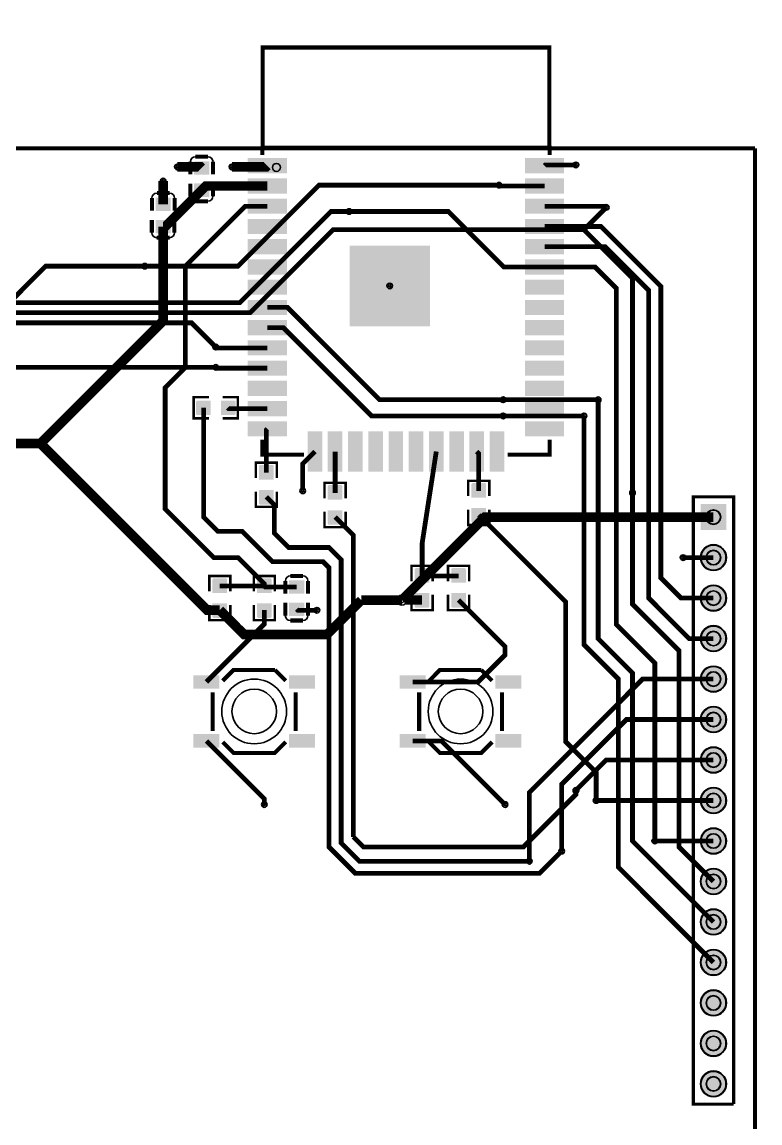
# Model space of a CAD drawing. Header units: millimetres. Extents: x 7 to 107, y -6 to 102.
# Drawn here: x 61 to 107.3, y 32.9 to 101.9 of the extents above; entities that cross this region are included whole.
import ezdxf

# ---------------------------------------------------------------- set-up
doc = ezdxf.new("R2010")
doc.units = ezdxf.units.MM
for name, color, linetype, true_color in [('BoardOutLine', 7, 'Continuous', 0xff00ff), ('BottomLayer', 7, 'Continuous', 0x0000ff), ('BottomSolderMaskLayer', 7, 'Continuous', 0xaa00ff), ('Document', 7, 'Continuous', 0xffffff), ('Hole', 7, 'Continuous', 0x222222), ('Multi-Layer', 7, 'Continuous', 0xc0c0c0), ('TopLayer', 7, 'Continuous', 0xff0000), ('TopPasteMaskLayer', 7, 'Continuous', 0x808080), ('TopSilkLayer', 7, 'Continuous', 0xffcc00), ('TopSolderMaskLayer', 7, 'Continuous', 0x800080)]:
    doc.layers.add(name, color=color, linetype=linetype, true_color=true_color)

msp = doc.modelspace()

# ---------------------------------------------------------------- hatches: boundary and pattern name
at = {"layer": 'BottomSolderMaskLayer'}
for points in [[(105.207, 71.679), (105.207, 70.053), (103.581, 70.053), (103.581, 71.679)], [(103.581, 68.326, 1), (105.207, 68.326, 1)], [(103.581, 65.786, 1), (105.207, 65.786, 1)], [(103.581, 63.246, 1), (105.207, 63.246, 1)], [(103.581, 60.706, 1), (105.207, 60.706, 1)], [(103.581, 58.166, 1), (105.207, 58.166, 1)], [(103.581, 55.626, 1), (105.207, 55.626, 1)], [(103.581, 53.086, 1), (105.207, 53.086, 1)], [(103.581, 50.546, 1), (105.207, 50.546, 1)], [(103.581, 48.006, 1), (105.207, 48.006, 1)], [(103.581, 45.466, 1), (105.207, 45.466, 1)], [(103.581, 42.926, 1), (105.207, 42.926, 1)], [(103.581, 40.386, 1), (105.207, 40.386, 1)], [(103.581, 37.846, 1), (105.207, 37.846, 1)], [(103.581, 35.306, 1), (105.207, 35.306, 1)]]:
    msp.add_hatch(color=256, dxfattribs=at).paths.add_polyline_path(points)
at = {"layer": 'Multi-Layer'}
for points in [[(105.182, 71.654), (105.182, 70.079), (103.607, 70.079), (103.607, 71.654)], [(103.607, 68.326, 1), (105.182, 68.326, 1)], [(103.607, 65.786, 1), (105.182, 65.786, 1)], [(103.607, 63.246, 1), (105.182, 63.246, 1)], [(103.607, 60.706, 1), (105.182, 60.706, 1)], [(103.607, 58.166, 1), (105.182, 58.166, 1)], [(103.607, 55.626, 1), (105.182, 55.626, 1)], [(103.607, 53.086, 1), (105.182, 53.086, 1)], [(103.607, 50.546, 1), (105.182, 50.546, 1)], [(103.607, 48.006, 1), (105.182, 48.006, 1)], [(103.607, 45.466, 1), (105.182, 45.466, 1)], [(103.607, 42.926, 1), (105.182, 42.926, 1)], [(103.607, 40.386, 1), (105.182, 40.386, 1)], [(103.607, 37.846, 1), (105.182, 37.846, 1)], [(103.607, 35.306, 1), (105.182, 35.306, 1)]]:
    msp.add_hatch(color=256, dxfattribs=at).paths.add_polyline_path(points)
at = {"layer": 'TopLayer'}
for points in [[(75.19, 93.362), (77.59, 93.362), (77.59, 92.462), (75.19, 92.462)], [(92.59, 93.362), (94.99, 93.362), (94.99, 92.462), (92.59, 92.462)], [(72.713, 93.175), (72.713, 92.375), (71.813, 92.375), (71.813, 93.175)], [(75.19, 92.092), (77.59, 92.092), (77.59, 91.192), (75.19, 91.192)], [(92.59, 92.092), (94.99, 92.092), (94.99, 91.192), (92.59, 91.192)], [(72.713, 91.775), (72.713, 90.975), (71.813, 90.975), (71.813, 91.775)], [(70.3, 90.889), (70.3, 90.089), (69.4, 90.089), (69.4, 90.889)], [(75.19, 90.822), (77.59, 90.822), (77.59, 89.922), (75.19, 89.922)], [(92.59, 90.822), (94.99, 90.822), (94.99, 89.922), (92.59, 89.922)], [(70.3, 89.489), (70.3, 88.689), (69.4, 88.689), (69.4, 89.489)], [(75.19, 89.552), (77.59, 89.552), (77.59, 88.652), (75.19, 88.652)], [(92.59, 89.552), (94.99, 89.552), (94.99, 88.652), (92.59, 88.652)], [(75.19, 88.282), (77.59, 88.282), (77.59, 87.382), (75.19, 87.382)], [(81.573, 87.869), (86.573, 87.869), (86.573, 82.869), (81.573, 82.869)], [(92.59, 88.282), (94.99, 88.282), (94.99, 87.382), (92.59, 87.382)], [(75.19, 87.012), (77.59, 87.012), (77.59, 86.112), (75.19, 86.112)], [(92.59, 87.012), (94.99, 87.012), (94.99, 86.112), (92.59, 86.112)], [(75.19, 85.742), (77.59, 85.742), (77.59, 84.842), (75.19, 84.842)], [(92.59, 85.742), (94.99, 85.742), (94.99, 84.842), (92.59, 84.842)], [(75.19, 84.472), (77.59, 84.472), (77.59, 83.572), (75.19, 83.572)], [(92.59, 84.472), (94.99, 84.472), (94.99, 83.572), (92.59, 83.572)], [(75.19, 83.202), (77.59, 83.202), (77.59, 82.302), (75.19, 82.302)], [(92.59, 83.202), (94.99, 83.202), (94.99, 82.302), (92.59, 82.302)], [(75.19, 81.932), (77.59, 81.932), (77.59, 81.032), (75.19, 81.032)], [(92.59, 81.932), (94.99, 81.932), (94.99, 81.032), (92.59, 81.032)], [(75.19, 80.662), (77.59, 80.662), (77.59, 79.762), (75.19, 79.762)], [(92.59, 80.662), (94.99, 80.662), (94.99, 79.762), (92.59, 79.762)], [(75.19, 79.392), (77.59, 79.392), (77.59, 78.492), (75.19, 78.492)], [(92.59, 79.392), (94.99, 79.392), (94.99, 78.492), (92.59, 78.492)], [(72.802, 77.292), (72.802, 78.156), (71.996, 78.156), (71.996, 77.292)], [(73.502, 77.292), (73.502, 78.156), (74.309, 78.156), (74.309, 77.292)], [(75.19, 78.122), (77.59, 78.122), (77.59, 77.222), (75.19, 77.222)], [(92.59, 78.122), (94.99, 78.122), (94.99, 77.222), (92.59, 77.222)], [(75.19, 76.852), (77.59, 76.852), (77.59, 75.952), (75.19, 75.952)], [(92.59, 76.852), (94.99, 76.852), (94.99, 75.952), (92.59, 75.952)], [(79.825, 76.182), (79.825, 73.782), (78.925, 73.782), (78.925, 76.182)], [(81.095, 76.182), (81.095, 73.782), (80.195, 73.782), (80.195, 76.182)], [(82.365, 76.182), (82.365, 73.782), (81.465, 73.782), (81.465, 76.182)], [(83.635, 76.182), (83.635, 73.782), (82.735, 73.782), (82.735, 76.182)], [(84.905, 76.182), (84.905, 73.782), (84.005, 73.782), (84.005, 76.182)], [(86.175, 76.182), (86.175, 73.782), (85.275, 73.782), (85.275, 76.182)], [(87.445, 76.182), (87.445, 73.782), (86.545, 73.782), (86.545, 76.182)], [(88.715, 76.182), (88.715, 73.782), (87.815, 73.782), (87.815, 76.182)], [(89.985, 76.182), (89.985, 73.782), (89.085, 73.782), (89.085, 76.182)], [(91.255, 76.182), (91.255, 73.782), (90.355, 73.782), (90.355, 76.182)], [(76.759, 73.248), (75.895, 73.248), (75.895, 74.055), (76.759, 74.055)], [(76.759, 72.548), (75.895, 72.548), (75.895, 71.742), (76.759, 71.742)], [(81.077, 71.978), (80.213, 71.978), (80.213, 72.785), (81.077, 72.785)], [(89.23, 72.105), (90.094, 72.105), (90.094, 72.912), (89.23, 72.912)], [(81.077, 71.278), (80.213, 71.278), (80.213, 70.472), (81.077, 70.472)], [(89.23, 71.405), (90.094, 71.405), (90.094, 70.599), (89.23, 70.599)], [(85.674, 66.771), (86.538, 66.771), (86.538, 67.578), (85.674, 67.578)], [(88.824, 66.771), (87.96, 66.771), (87.96, 67.578), (88.824, 67.578)], [(72.974, 66.136), (73.838, 66.136), (73.838, 66.943), (72.974, 66.943)], [(76.632, 66.136), (75.768, 66.136), (75.768, 66.943), (76.632, 66.943)], [(77.782, 66.086), (77.782, 66.886), (78.682, 66.886), (78.682, 66.086)], [(85.674, 66.071), (86.538, 66.071), (86.538, 65.265), (85.674, 65.265)], [(88.824, 66.071), (87.96, 66.071), (87.96, 65.265), (88.824, 65.265)], [(72.974, 65.436), (73.838, 65.436), (73.838, 64.63), (72.974, 64.63)], [(76.632, 65.436), (75.768, 65.436), (75.768, 64.63), (76.632, 64.63)], [(77.782, 64.686), (77.782, 65.486), (78.682, 65.486), (78.682, 64.686)], [(71.775, 60.924), (73.355, 60.924), (73.355, 60.124), (71.775, 60.124)], [(77.775, 60.924), (79.355, 60.924), (79.355, 60.124), (77.775, 60.124)], [(84.729, 60.924), (86.309, 60.924), (86.309, 60.124), (84.729, 60.124)], [(90.729, 60.924), (92.309, 60.924), (92.309, 60.124), (90.729, 60.124)], [(71.775, 57.224), (73.355, 57.224), (73.355, 56.424), (71.775, 56.424)], [(77.775, 57.224), (79.355, 57.224), (79.355, 56.424), (77.775, 56.424)], [(84.729, 57.224), (86.309, 57.224), (86.309, 56.424), (84.729, 56.424)], [(90.729, 57.224), (92.309, 57.224), (92.309, 56.424), (90.729, 56.424)]]:
    msp.add_hatch(color=256, dxfattribs=at).paths.add_polyline_path(points)
at = {"layer": 'TopPasteMaskLayer'}
for points in [[(75.19, 93.362), (77.59, 93.362), (77.59, 92.462), (75.19, 92.462)], [(92.59, 93.362), (94.99, 93.362), (94.99, 92.462), (92.59, 92.462)], [(72.713, 93.175), (72.713, 92.375), (71.813, 92.375), (71.813, 93.175)], [(75.19, 92.092), (77.59, 92.092), (77.59, 91.192), (75.19, 91.192)], [(92.59, 92.092), (94.99, 92.092), (94.99, 91.192), (92.59, 91.192)], [(72.713, 91.775), (72.713, 90.975), (71.813, 90.975), (71.813, 91.775)], [(70.3, 90.889), (70.3, 90.089), (69.4, 90.089), (69.4, 90.889)], [(75.19, 90.822), (77.59, 90.822), (77.59, 89.922), (75.19, 89.922)], [(92.59, 90.822), (94.99, 90.822), (94.99, 89.922), (92.59, 89.922)], [(70.3, 89.489), (70.3, 88.689), (69.4, 88.689), (69.4, 89.489)], [(75.19, 89.552), (77.59, 89.552), (77.59, 88.652), (75.19, 88.652)], [(92.59, 89.552), (94.99, 89.552), (94.99, 88.652), (92.59, 88.652)], [(75.19, 88.282), (77.59, 88.282), (77.59, 87.382), (75.19, 87.382)], [(81.573, 87.869), (86.573, 87.869), (86.573, 82.869), (81.573, 82.869)], [(92.59, 88.282), (94.99, 88.282), (94.99, 87.382), (92.59, 87.382)], [(75.19, 87.012), (77.59, 87.012), (77.59, 86.112), (75.19, 86.112)], [(92.59, 87.012), (94.99, 87.012), (94.99, 86.112), (92.59, 86.112)], [(75.19, 85.742), (77.59, 85.742), (77.59, 84.842), (75.19, 84.842)], [(92.59, 85.742), (94.99, 85.742), (94.99, 84.842), (92.59, 84.842)], [(75.19, 84.472), (77.59, 84.472), (77.59, 83.572), (75.19, 83.572)], [(92.59, 84.472), (94.99, 84.472), (94.99, 83.572), (92.59, 83.572)], [(75.19, 83.202), (77.59, 83.202), (77.59, 82.302), (75.19, 82.302)], [(92.59, 83.202), (94.99, 83.202), (94.99, 82.302), (92.59, 82.302)], [(75.19, 81.932), (77.59, 81.932), (77.59, 81.032), (75.19, 81.032)], [(92.59, 81.932), (94.99, 81.932), (94.99, 81.032), (92.59, 81.032)], [(75.19, 80.662), (77.59, 80.662), (77.59, 79.762), (75.19, 79.762)], [(92.59, 80.662), (94.99, 80.662), (94.99, 79.762), (92.59, 79.762)], [(75.19, 79.392), (77.59, 79.392), (77.59, 78.492), (75.19, 78.492)], [(92.59, 79.392), (94.99, 79.392), (94.99, 78.492), (92.59, 78.492)], [(72.797, 78.124), (72.797, 77.896), (72.417, 77.896), (72.417, 77.566), (72.797, 77.566), (72.797, 77.324), (72.747, 77.274), (71.957, 77.274), (71.907, 77.324), (71.907, 78.124), (71.957, 78.174), (72.747, 78.174)], [(74.347, 78.174), (73.547, 78.174), (73.497, 78.124), (73.497, 77.896), (73.867, 77.896), (73.867, 77.566), (73.497, 77.566), (73.497, 77.324), (73.547, 77.274), (74.347, 77.274), (74.397, 77.324), (74.397, 78.124)], [(75.19, 78.122), (77.59, 78.122), (77.59, 77.222), (75.19, 77.222)], [(92.59, 78.122), (94.99, 78.122), (94.99, 77.222), (92.59, 77.222)], [(75.19, 76.852), (77.59, 76.852), (77.59, 75.952), (75.19, 75.952)], [(92.59, 76.852), (94.99, 76.852), (94.99, 75.952), (92.59, 75.952)], [(79.825, 76.182), (79.825, 73.782), (78.925, 73.782), (78.925, 76.182)], [(81.095, 76.182), (81.095, 73.782), (80.195, 73.782), (80.195, 76.182)], [(82.365, 76.182), (82.365, 73.782), (81.465, 73.782), (81.465, 76.182)], [(83.635, 76.182), (83.635, 73.782), (82.735, 73.782), (82.735, 76.182)], [(84.905, 76.182), (84.905, 73.782), (84.005, 73.782), (84.005, 76.182)], [(86.175, 76.182), (86.175, 73.782), (85.275, 73.782), (85.275, 76.182)], [(87.445, 76.182), (87.445, 73.782), (86.545, 73.782), (86.545, 76.182)], [(88.715, 76.182), (88.715, 73.782), (87.815, 73.782), (87.815, 76.182)], [(89.985, 76.182), (89.985, 73.782), (89.085, 73.782), (89.085, 76.182)], [(91.255, 76.182), (91.255, 73.782), (90.355, 73.782), (90.355, 76.182)], [(75.877, 74.093), (75.877, 73.293), (75.927, 73.243), (76.155, 73.243), (76.155, 73.613), (76.485, 73.613), (76.485, 73.243), (76.727, 73.243), (76.777, 73.293), (76.777, 74.093), (76.727, 74.143), (75.927, 74.143)], [(75.927, 72.543), (76.155, 72.543), (76.155, 72.163), (76.485, 72.163), (76.485, 72.543), (76.727, 72.543), (76.777, 72.493), (76.777, 71.703), (76.727, 71.653), (75.927, 71.653), (75.877, 71.703), (75.877, 72.493)], [(80.195, 72.823), (80.195, 72.023), (80.245, 71.973), (80.473, 71.973), (80.473, 72.343), (80.803, 72.343), (80.803, 71.973), (81.045, 71.973), (81.095, 72.023), (81.095, 72.823), (81.045, 72.873), (80.245, 72.873)], [(90.062, 72.11), (89.834, 72.11), (89.834, 72.49), (89.504, 72.49), (89.504, 72.11), (89.262, 72.11), (89.212, 72.16), (89.212, 72.95), (89.262, 73), (90.062, 73), (90.112, 72.95), (90.112, 72.16)], [(80.245, 71.273), (80.473, 71.273), (80.473, 70.893), (80.803, 70.893), (80.803, 71.273), (81.045, 71.273), (81.095, 71.223), (81.095, 70.433), (81.045, 70.383), (80.245, 70.383), (80.195, 70.433), (80.195, 71.223)], [(90.112, 70.56), (90.112, 71.36), (90.062, 71.41), (89.834, 71.41), (89.834, 71.04), (89.504, 71.04), (89.504, 71.41), (89.262, 71.41), (89.212, 71.36), (89.212, 70.56), (89.262, 70.51), (90.062, 70.51)], [(73.806, 66.141), (73.578, 66.141), (73.578, 66.521), (73.248, 66.521), (73.248, 66.141), (73.006, 66.141), (72.956, 66.191), (72.956, 66.981), (73.006, 67.031), (73.806, 67.031), (73.856, 66.981), (73.856, 66.191)], [(75.75, 66.981), (75.75, 66.181), (75.8, 66.131), (76.028, 66.131), (76.028, 66.501), (76.358, 66.501), (76.358, 66.131), (76.6, 66.131), (76.65, 66.181), (76.65, 66.981), (76.6, 67.031), (75.8, 67.031)], [(86.506, 66.776), (86.278, 66.776), (86.278, 67.156), (85.948, 67.156), (85.948, 66.776), (85.706, 66.776), (85.656, 66.826), (85.656, 67.616), (85.706, 67.666), (86.506, 67.666), (86.556, 67.616), (86.556, 66.826)], [(87.942, 67.616), (87.942, 66.816), (87.992, 66.766), (88.22, 66.766), (88.22, 67.136), (88.55, 67.136), (88.55, 66.766), (88.792, 66.766), (88.842, 66.816), (88.842, 67.616), (88.792, 67.666), (87.992, 67.666)], [(77.782, 66.086), (77.782, 66.886), (78.682, 66.886), (78.682, 66.086)], [(86.556, 65.226), (86.556, 66.026), (86.506, 66.076), (86.278, 66.076), (86.278, 65.706), (85.948, 65.706), (85.948, 66.076), (85.706, 66.076), (85.656, 66.026), (85.656, 65.226), (85.706, 65.176), (86.506, 65.176)], [(87.992, 66.066), (88.22, 66.066), (88.22, 65.686), (88.55, 65.686), (88.55, 66.066), (88.792, 66.066), (88.842, 66.016), (88.842, 65.226), (88.792, 65.176), (87.992, 65.176), (87.942, 65.226), (87.942, 66.016)], [(73.856, 64.591), (73.856, 65.391), (73.806, 65.441), (73.578, 65.441), (73.578, 65.071), (73.248, 65.071), (73.248, 65.441), (73.006, 65.441), (72.956, 65.391), (72.956, 64.591), (73.006, 64.541), (73.806, 64.541)], [(75.8, 65.431), (76.028, 65.431), (76.028, 65.051), (76.358, 65.051), (76.358, 65.431), (76.6, 65.431), (76.65, 65.381), (76.65, 64.591), (76.6, 64.541), (75.8, 64.541), (75.75, 64.591), (75.75, 65.381)], [(77.782, 64.686), (77.782, 65.486), (78.682, 65.486), (78.682, 64.686)], [(71.775, 60.924), (73.355, 60.924), (73.355, 60.124), (71.775, 60.124)], [(77.775, 60.924), (79.355, 60.924), (79.355, 60.124), (77.775, 60.124)], [(84.729, 60.924), (86.309, 60.924), (86.309, 60.124), (84.729, 60.124)], [(90.729, 60.924), (92.309, 60.924), (92.309, 60.124), (90.729, 60.124)], [(71.775, 57.224), (73.355, 57.224), (73.355, 56.424), (71.775, 56.424)], [(77.775, 57.224), (79.355, 57.224), (79.355, 56.424), (77.775, 56.424)], [(84.729, 57.224), (86.309, 57.224), (86.309, 56.424), (84.729, 56.424)], [(90.729, 57.224), (92.309, 57.224), (92.309, 56.424), (90.729, 56.424)]]:
    msp.add_hatch(color=256, dxfattribs=at).paths.add_polyline_path(points)
at = {"layer": 'TopSolderMaskLayer'}
for points in [[(75.165, 93.388), (77.616, 93.388), (77.616, 92.437), (75.165, 92.437)], [(92.565, 93.388), (95.015, 93.388), (95.015, 92.437), (92.565, 92.437)], [(72.742, 93.198), (72.742, 92.353), (71.785, 92.353), (71.785, 93.198)], [(75.165, 92.118), (77.616, 92.118), (77.616, 91.167), (75.165, 91.167)], [(92.565, 92.118), (95.015, 92.118), (95.015, 91.167), (92.565, 91.167)], [(72.742, 91.798), (72.742, 90.953), (71.785, 90.953), (71.785, 91.798)], [(70.329, 90.912), (70.329, 90.067), (69.372, 90.067), (69.372, 90.912)], [(75.165, 90.848), (77.616, 90.848), (77.616, 89.897), (75.165, 89.897)], [(92.565, 90.848), (95.015, 90.848), (95.015, 89.897), (92.565, 89.897)], [(70.329, 89.512), (70.329, 88.667), (69.372, 88.667), (69.372, 89.512)], [(75.165, 89.578), (77.616, 89.578), (77.616, 88.627), (75.165, 88.627)], [(92.565, 89.578), (95.015, 89.578), (95.015, 88.627), (92.565, 88.627)], [(75.165, 88.308), (77.616, 88.308), (77.616, 87.357), (75.165, 87.357)], [(81.548, 87.895), (86.599, 87.895), (86.599, 82.844), (81.548, 82.844)], [(92.565, 88.308), (95.015, 88.308), (95.015, 87.357), (92.565, 87.357)], [(75.165, 87.038), (77.616, 87.038), (77.616, 86.087), (75.165, 86.087)], [(92.565, 87.038), (95.015, 87.038), (95.015, 86.087), (92.565, 86.087)], [(75.165, 85.768), (77.616, 85.768), (77.616, 84.817), (75.165, 84.817)], [(92.565, 85.768), (95.015, 85.768), (95.015, 84.817), (92.565, 84.817)], [(75.165, 84.498), (77.616, 84.498), (77.616, 83.547), (75.165, 83.547)], [(92.565, 84.498), (95.015, 84.498), (95.015, 83.547), (92.565, 83.547)], [(75.165, 83.228), (77.616, 83.228), (77.616, 82.277), (75.165, 82.277)], [(92.565, 83.228), (95.015, 83.228), (95.015, 82.277), (92.565, 82.277)], [(75.165, 81.958), (77.616, 81.958), (77.616, 81.007), (75.165, 81.007)], [(92.565, 81.958), (95.015, 81.958), (95.015, 81.007), (92.565, 81.007)], [(75.165, 80.688), (77.616, 80.688), (77.616, 79.737), (75.165, 79.737)], [(92.565, 80.688), (95.015, 80.688), (95.015, 79.737), (92.565, 79.737)], [(75.165, 79.418), (77.616, 79.418), (77.616, 78.467), (75.165, 78.467)], [(92.565, 79.418), (95.015, 79.418), (95.015, 78.467), (92.565, 78.467)], [(72.828, 77.267), (72.828, 78.182), (71.97, 78.182), (71.97, 77.267)], [(73.477, 77.267), (73.477, 78.182), (74.334, 78.182), (74.334, 77.267)], [(75.165, 78.148), (77.616, 78.148), (77.616, 77.197), (75.165, 77.197)], [(92.565, 78.148), (95.015, 78.148), (95.015, 77.197), (92.565, 77.197)], [(75.165, 76.878), (77.616, 76.878), (77.616, 75.927), (75.165, 75.927)], [(92.565, 76.878), (95.015, 76.878), (95.015, 75.927), (92.565, 75.927)], [(79.835, 76.25), (79.835, 73.714), (78.916, 73.714), (78.916, 76.25)], [(81.105, 76.25), (81.105, 73.714), (80.186, 73.714), (80.186, 76.25)], [(82.375, 76.25), (82.375, 73.714), (81.456, 73.714), (81.456, 76.25)], [(83.645, 76.25), (83.645, 73.714), (82.726, 73.714), (82.726, 76.25)], [(84.915, 76.25), (84.915, 73.714), (83.996, 73.714), (83.996, 76.25)], [(86.185, 76.25), (86.185, 73.715), (85.266, 73.715), (85.266, 76.25)], [(87.455, 76.25), (87.455, 73.715), (86.536, 73.715), (86.536, 76.25)], [(88.725, 76.25), (88.725, 73.715), (87.806, 73.715), (87.806, 76.25)], [(89.995, 76.25), (89.995, 73.715), (89.076, 73.715), (89.076, 76.25)], [(91.265, 76.25), (91.265, 73.715), (90.346, 73.715), (90.346, 76.25)], [(76.786, 73.224), (75.868, 73.224), (75.868, 74.078), (76.786, 74.078)], [(76.786, 72.572), (75.868, 72.572), (75.868, 71.718), (76.786, 71.718)], [(81.104, 71.954), (80.186, 71.954), (80.186, 72.808), (81.104, 72.808)], [(89.203, 72.081), (90.121, 72.081), (90.121, 72.935), (89.203, 72.935)], [(81.104, 71.302), (80.186, 71.302), (80.186, 70.448), (81.104, 70.448)], [(89.203, 71.429), (90.121, 71.429), (90.121, 70.575), (89.203, 70.575)], [(105.207, 71.679), (105.207, 70.053), (103.581, 70.053), (103.581, 71.679)], [(103.581, 68.326, 1), (105.207, 68.326, 1)], [(85.647, 66.747), (86.565, 66.747), (86.565, 67.601), (85.647, 67.601)], [(88.851, 66.747), (87.933, 66.747), (87.933, 67.601), (88.851, 67.601)], [(72.947, 66.112), (73.865, 66.112), (73.865, 66.966), (72.947, 66.966)], [(76.659, 66.112), (75.741, 66.112), (75.741, 66.966), (76.659, 66.966)], [(77.754, 66.064), (77.754, 66.909), (78.711, 66.909), (78.711, 66.064)], [(103.581, 65.786, 1), (105.207, 65.786, 1)], [(85.647, 66.095), (86.565, 66.095), (86.565, 65.241), (85.647, 65.241)], [(88.851, 66.095), (87.933, 66.095), (87.933, 65.241), (88.851, 65.241)], [(72.947, 65.46), (73.865, 65.46), (73.865, 64.606), (72.947, 64.606)], [(76.659, 65.46), (75.741, 65.46), (75.741, 64.606), (76.659, 64.606)], [(77.754, 64.664), (77.754, 65.509), (78.711, 65.509), (78.711, 64.664)], [(103.581, 63.246, 1), (105.207, 63.246, 1)], [(103.581, 60.706, 1), (105.207, 60.706, 1)], [(71.75, 60.949), (73.381, 60.949), (73.381, 60.099), (71.75, 60.099)], [(77.75, 60.949), (79.381, 60.949), (79.381, 60.099), (77.75, 60.099)], [(84.704, 60.949), (86.335, 60.949), (86.335, 60.099), (84.704, 60.099)], [(90.704, 60.949), (92.335, 60.949), (92.335, 60.099), (90.704, 60.099)], [(103.581, 58.166, 1), (105.207, 58.166, 1)], [(71.75, 57.25), (73.381, 57.25), (73.381, 56.399), (71.75, 56.399)], [(77.75, 57.25), (79.381, 57.25), (79.381, 56.399), (77.75, 56.399)], [(84.704, 57.25), (86.335, 57.25), (86.335, 56.399), (84.704, 56.399)], [(90.704, 57.25), (92.335, 57.25), (92.335, 56.399), (90.704, 56.399)], [(103.581, 55.626, 1), (105.207, 55.626, 1)], [(103.581, 53.086, 1), (105.207, 53.086, 1)], [(103.581, 50.546, 1), (105.207, 50.546, 1)], [(103.581, 48.006, 1), (105.207, 48.006, 1)], [(103.581, 45.466, 1), (105.207, 45.466, 1)], [(103.581, 42.926, 1), (105.207, 42.926, 1)], [(103.581, 40.386, 1), (105.207, 40.386, 1)], [(103.581, 37.846, 1), (105.207, 37.846, 1)], [(103.581, 35.306, 1), (105.207, 35.306, 1)]]:
    msp.add_hatch(color=256, dxfattribs=at).paths.add_polyline_path(points)

# ---------------------------------------------------------------- linework, layer by layer
at = {"layer": 'BoardOutLine', "const_width": 0.254}
for points in [[(107, 94), (107, -6), (7, -6)], [(7, 94), (107, 94)]]:
    msp.add_lwpolyline(points, dxfattribs=at)
at = {"layer": 'BottomLayer'}
for points, const_width in [([(68.707, 86.614), (74.549, 86.614), (79.629, 91.694), (90.932, 91.694)], 0.3), ([(58.293, 83.693), (75.311, 83.693), (80.518, 88.9), (96.266, 88.9), (97.663, 90.297)], 0.3), ([(58.293, 84.328), (74.676, 84.328), (80.391, 90.043), (81.534, 90.043)], 0.3), ([(96.266, 88.9), (99.314, 85.852), (99.314, 72.39)], 0.3), ([(58.293, 83.058), (71.628, 83.058), (73.152, 81.534)], 0.3), ([(58.293, 81.788), (59.817, 80.264), (73.152, 80.264)], 0.3), ([(91.186, 78.232), (97.155, 78.232)], 0.3), ([(91.186, 77.216), (96.266, 77.216)], 0.3), ([(84.836, 65.659), (90.043, 70.866), (104.394, 70.866)], 0.6), ([(74.549, 63.881), (74.939, 63.5), (80.137, 63.5), (82.296, 65.659)], 0.6), ([(82.296, 65.659), (84.455, 65.659)], 0.6), ([(84.455, 65.659), (84.836, 65.659)], 0.6), ([(92.837, 49.276), (92.837, 53.594), (99.949, 60.706), (104.394, 60.706)], 0.3), ([(94.869, 49.911), (94.869, 54.102), (98.933, 58.166), (104.394, 58.166)], 0.3), ([(95.758, 53.721), (97.663, 55.626), (104.394, 55.626)], 0.3), ([(97.028, 53.086), (104.394, 53.086)], 0.3), ([(100.711, 50.546), (104.394, 50.546)], 0.3)]:
    msp.add_lwpolyline(points, dxfattribs=dict(at, const_width=const_width))
at = {"layer": 'BottomSolderMaskLayer'}
for centre, radius in [((104.394, 70.866), 0.459), ((104.394, 68.326), 0.813), ((104.394, 68.326), 0.459), ((104.394, 65.786), 0.813), ((104.394, 65.786), 0.459), ((104.394, 63.246), 0.813), ((104.394, 63.246), 0.459), ((104.394, 60.706), 0.813), ((104.394, 60.706), 0.459), ((104.394, 58.166), 0.813), ((104.394, 58.166), 0.459), ((104.394, 55.626), 0.813), ((104.394, 55.626), 0.459), ((104.394, 53.086), 0.813), ((104.394, 53.086), 0.459), ((104.394, 50.546), 0.813), ((104.394, 50.546), 0.459), ((104.394, 48.006), 0.813), ((104.394, 48.006), 0.459), ((104.394, 45.466), 0.813), ((104.394, 45.466), 0.459), ((104.394, 42.926), 0.813), ((104.394, 42.926), 0.459), ((104.394, 40.386), 0.813), ((104.394, 40.386), 0.459), ((104.394, 37.846), 0.813), ((104.394, 37.846), 0.459), ((104.394, 35.306), 0.813), ((104.394, 35.306), 0.459)]:
    msp.add_circle(centre, radius, dxfattribs=at)
at = {"layer": 'Document'}
msp.add_circle((76.962, 92.81), 0.25, dxfattribs=at)
at = {"layer": 'Hole'}
for centre, radius in [((70.739, 92.837), 0.075), ((74.168, 92.837), 0.075), ((95.758, 92.964), 0.075), ((69.85, 91.948), 0.075), ((90.932, 91.694), 0.075), ((81.534, 90.043), 0.075), ((97.663, 90.297), 0.075), ((68.707, 86.614), 0.075), ((84.073, 85.369), 0.075), ((73.152, 81.534), 0.075), ((73.152, 80.264), 0.075), ((91.186, 78.232), 0.075), ((97.155, 78.232), 0.075), ((91.186, 77.216), 0.075), ((96.266, 77.216), 0.075), ((78.613, 72.517), 0.075), ((99.314, 72.39), 0.075), ((102.489, 68.326), 0.075), ((84.836, 65.659), 0.155), ((79.502, 65.024), 0.075), ((74.549, 63.881), 0.075), ((95.758, 53.721), 0.075), ((76.2, 52.832), 0.075), ((91.313, 52.832), 0.075), ((97.028, 53.086), 0.075), ((100.711, 50.546), 0.075), ((94.869, 49.911), 0.075), ((92.837, 49.276), 0.075)]:
    msp.add_circle(centre, radius, dxfattribs=at)
at = {"layer": 'Multi-Layer'}
for centre, radius in [((70.739, 92.837), 0.175), ((74.168, 92.837), 0.175), ((95.758, 92.964), 0.175), ((69.85, 91.948), 0.175), ((90.932, 91.694), 0.175), ((81.534, 90.043), 0.175), ((97.663, 90.297), 0.175), ((68.707, 86.614), 0.175), ((84.073, 85.369), 0.175), ((73.152, 81.534), 0.175), ((73.152, 80.264), 0.175), ((91.186, 78.232), 0.175), ((97.155, 78.232), 0.175), ((91.186, 77.216), 0.175), ((96.266, 77.216), 0.175), ((78.613, 72.517), 0.175), ((99.314, 72.39), 0.175), ((104.394, 70.866), 0.445), ((104.394, 68.326), 0.787), ((102.489, 68.326), 0.175), ((104.394, 68.326), 0.445), ((104.394, 65.786), 0.787), ((84.836, 65.659), 0.31), ((104.394, 65.786), 0.445), ((79.502, 65.024), 0.175), ((74.549, 63.881), 0.175), ((104.394, 63.246), 0.787), ((104.394, 63.246), 0.445), ((104.394, 60.706), 0.787), ((104.394, 60.706), 0.445), ((104.394, 58.166), 0.787), ((104.394, 58.166), 0.445), ((104.394, 55.626), 0.787), ((104.394, 55.626), 0.445), ((95.758, 53.721), 0.175), ((97.028, 53.086), 0.175), ((104.394, 53.086), 0.787), ((104.394, 53.086), 0.445), ((76.2, 52.832), 0.175), ((91.313, 52.832), 0.175), ((104.394, 50.546), 0.787), ((100.711, 50.546), 0.175), ((104.394, 50.546), 0.445), ((94.869, 49.911), 0.175), ((92.837, 49.276), 0.175), ((104.394, 48.006), 0.787), ((104.394, 48.006), 0.445), ((104.394, 45.466), 0.787), ((104.394, 45.466), 0.445), ((104.394, 42.926), 0.787), ((104.394, 42.926), 0.445), ((104.394, 40.386), 0.787), ((104.394, 40.386), 0.445), ((104.394, 37.846), 0.787), ((104.394, 37.846), 0.445), ((104.394, 35.306), 0.787), ((104.394, 35.306), 0.445)]:
    msp.add_circle(centre, radius, dxfattribs=at)
at = {"layer": 'TopLayer'}
for points, const_width in [([(72.263, 92.775), (72.201, 92.837), (70.739, 92.837)], 0.6), ([(76.39, 92.912), (76.315, 92.837), (74.168, 92.837)], 0.6), ([(93.79, 92.912), (93.842, 92.964), (95.758, 92.964)], 0.3), ([(69.85, 90.489), (69.85, 91.948)], 0.6), ([(72.263, 91.375), (72.53, 91.642), (76.39, 91.642)], 0.6), ([(69.85, 89.089), (69.977, 89.089), (72.263, 91.375)], 0.6), ([(90.932, 91.694), (90.984, 91.642), (93.79, 91.642)], 0.3), ([(76.39, 90.372), (75.005, 90.372), (71.247, 86.614), (71.247, 80.264), (69.977, 78.994), (69.977, 71.374), (73.025, 68.326), (74.549, 68.326), (76.2, 66.675), (76.2, 66.539)], 0.3), ([(97.663, 90.297), (97.588, 90.372), (93.79, 90.372)], 0.3), ([(81.534, 90.043), (87.757, 90.043), (91.238, 86.562), (93.79, 86.562)], 0.3), ([(69.85, 89.089), (69.85, 83.185), (62.152, 75.487)], 0.6), ([(93.79, 89.102), (97.334, 89.102), (101.092, 85.344), (101.092, 67.056), (102.362, 65.786), (104.394, 65.786)], 0.3), ([(93.79, 87.832), (97.588, 87.832), (100.33, 85.09), (100.33, 65.786), (102.87, 63.246), (104.394, 63.246)], 0.3), ([(58.293, 82.423), (62.484, 86.614), (68.707, 86.614)], 0.3), ([(93.79, 86.563), (96.952, 86.563), (98.298, 85.217), (98.298, 72.009)], 0.3), ([(76.39, 84.022), (77.649, 84.022), (83.439, 78.232), (91.186, 78.232)], 0.3), ([(76.391, 82.753), (77.394, 82.753), (82.931, 77.216), (91.186, 77.216)], 0.3), ([(73.152, 81.534), (73.204, 81.482), (76.39, 81.482)], 0.3), ([(73.152, 80.264), (73.204, 80.212), (76.39, 80.212)], 0.3), ([(97.155, 78.232), (97.155, 63.246), (99.314, 61.087), (99.314, 54.483)], 0.3), ([(72.398, 77.724), (72.39, 70.866), (73.279, 69.977), (74.803, 69.977), (76.708, 68.072), (79.883, 68.072), (80.264, 67.691), (80.264, 50.8)], 0.3), ([(73.906, 77.724), (73.957, 77.672), (76.39, 77.672)], 0.3), ([(96.266, 77.216), (96.266, 62.865), (98.425, 60.706), (98.425, 54.61)], 0.3), ([(76.39, 76.402), (76.327, 76.339), (76.327, 73.652)], 0.3), ([(53.848, 75.487), (62.152, 75.487)], 0.6), ([(62.152, 75.487), (72.607, 65.033), (73.406, 65.033)], 0.6), ([(79.375, 74.982), (78.613, 74.22), (78.613, 72.517)], 0.3), ([(80.645, 74.982), (80.645, 72.382)], 0.3), ([(86.995, 74.983), (86.106, 69.215), (86.106, 67.176)], 0.3), ([(89.535, 74.982), (89.662, 74.855), (89.662, 72.509)], 0.3), ([(99.314, 72.39), (99.314, 65.405), (102.235, 62.484), (102.235, 54.483)], 0.3), ([(76.327, 72.145), (76.835, 71.637), (76.835, 69.85), (77.724, 68.961), (80.264, 68.961), (81.026, 68.199), (81.026, 50.8)], 0.3), ([(98.298, 72.009), (98.298, 64.135), (100.711, 61.722), (100.711, 50.546)], 0.3), ([(89.662, 71.002), (95.123, 65.541), (95.123, 56.769), (97.028, 54.864), (97.028, 53.086)], 0.3), ([(80.645, 70.875), (81.788, 69.732), (81.788, 50.8)], 0.3), ([(104.394, 68.326), (102.489, 68.326)], 0.3), ([(86.106, 67.174), (88.392, 67.174)], 0.3), ([(73.406, 66.539), (76.2, 66.539)], 0.3), ([(76.2, 66.539), (76.253, 66.486), (78.232, 66.486)], 0.3), ([(84.836, 65.659), (84.845, 65.668), (86.106, 65.668)], 0.6), ([(88.392, 65.668), (91.313, 62.747), (91.313, 62.22), (89.617, 60.524), (85.519, 60.524)], 0.3), ([(76.2, 65.033), (76.2, 64.159), (72.565, 60.524)], 0.3), ([(74.549, 63.881), (73.406, 65.032)], 0.6), ([(78.232, 65.086), (78.294, 65.024), (79.502, 65.024)], 0.3), ([(72.565, 56.824), (76.2, 53.189), (76.2, 52.832)], 0.3), ([(85.519, 56.824), (87.321, 56.824), (91.313, 52.832)], 0.3), ([(98.425, 54.61), (98.425, 48.895), (104.394, 42.926)], 0.3), ([(99.314, 54.483), (99.314, 50.546), (104.394, 45.466)], 0.3), ([(102.235, 54.483), (102.235, 50.165), (104.394, 48.006)], 0.3), ([(81.788, 50.8), (82.423, 50.165), (92.456, 50.165), (95.758, 53.467), (95.758, 53.721)], 0.3), ([(80.264, 50.8), (80.264, 50.165), (81.915, 48.514), (93.472, 48.514), (94.869, 49.911)], 0.3), ([(81.026, 50.8), (81.026, 50.419), (82.169, 49.276), (92.837, 49.276)], 0.3)]:
    msp.add_lwpolyline(points, dxfattribs=dict(at, const_width=const_width))
at = {"layer": 'TopSilkLayer', "const_width": 0.254}
msp.add_lwpolyline([(76.09, 100.332), (94.09, 100.332), (94.09, 94.032), (76.09, 94.032), (76.09, 100.332)], close=True, dxfattribs=at)
at = {"layer": 'TopSilkLayer'}
for points, const_width in [([(76.073, 94.055), (76.073, 93.593)], 0.254), ([(94.107, 93.593), (94.107, 94.055), (76.073, 94.055)], 0.254), ([(71.559, 92.371), (71.559, 93.171)], 0.254), ([(72.669, 93.481), (71.869, 93.481)], 0.254), ([(72.979, 92.371), (72.979, 93.171)], 0.254), ([(71.553, 91.795), (71.553, 90.995)], 0.254), ([(72.973, 91.795), (72.973, 90.995)], 0.254), ([(70.256, 91.195), (69.456, 91.195)], 0.254), ([(69.146, 90.085), (69.146, 90.885)], 0.254), ([(70.566, 90.085), (70.566, 90.885)], 0.254), ([(72.663, 90.685), (71.863, 90.685)], 0.254), ([(69.14, 89.509), (69.14, 88.709)], 0.254), ([(70.56, 89.509), (70.56, 88.709)], 0.254), ([(70.25, 88.399), (69.45, 88.399)], 0.254), ([(72.726, 77.064), (71.767, 77.064), (71.767, 78.385), (72.726, 78.385)], 0.152), ([(73.578, 77.064), (74.537, 77.064), (74.537, 78.385), (73.578, 78.385)], 0.152), ([(76.073, 75.721), (76.073, 74.776), (78.694, 74.776)], 0.254), ([(91.486, 74.776), (94.107, 74.776), (94.107, 75.721)], 0.254), ([(76.988, 73.324), (76.988, 74.283), (75.667, 74.283), (75.667, 73.324)], 0.152), ([(76.988, 72.472), (76.988, 71.513), (75.667, 71.513), (75.667, 72.472)], 0.152), ([(81.306, 72.054), (81.306, 73.013), (79.985, 73.013), (79.985, 72.054)], 0.152), ([(89.002, 72.181), (89.002, 73.14), (90.323, 73.14), (90.323, 72.181)], 0.152), ([(105.664, 34.036), (105.664, 34.036), (103.124, 34.036), (103.124, 72.136), (105.664, 72.136), (105.664, 70.231)], 0.203), ([(81.306, 71.202), (81.306, 70.243), (79.985, 70.243), (79.985, 71.202)], 0.152), ([(89.002, 71.329), (89.002, 70.37), (90.323, 70.37), (90.323, 71.329)], 0.152), ([(105.664, 34.036), (105.664, 70.231)], 0.203), ([(85.446, 66.847), (85.446, 67.806), (86.767, 67.806), (86.767, 66.847)], 0.152), ([(89.053, 66.847), (89.053, 67.806), (87.732, 67.806), (87.732, 66.847)], 0.152), ([(72.746, 66.212), (72.746, 67.171), (74.067, 67.171), (74.067, 66.212)], 0.152), ([(76.861, 66.212), (76.861, 67.171), (75.54, 67.171), (75.54, 66.212)], 0.152), ([(77.832, 67.176), (78.632, 67.176)], 0.254), ([(77.523, 66.066), (77.523, 66.866)], 0.254), ([(78.942, 66.066), (78.942, 66.866)], 0.254), ([(85.446, 65.995), (85.446, 65.036), (86.767, 65.036), (86.767, 65.995)], 0.152), ([(89.053, 65.995), (89.053, 65.036), (87.732, 65.036), (87.732, 65.995)], 0.152), ([(72.746, 65.36), (72.746, 64.401), (74.067, 64.401), (74.067, 65.36)], 0.152), ([(76.861, 65.36), (76.861, 64.401), (75.54, 64.401), (75.54, 65.36)], 0.152), ([(77.517, 65.491), (77.517, 64.691)], 0.254), ([(78.936, 65.491), (78.936, 64.691)], 0.254), ([(77.827, 64.381), (78.627, 64.381)], 0.254), ([(76.865, 61.274), (74.265, 61.274), (73.586, 60.595)], 0.254), ([(77.545, 60.595), (76.865, 61.274)], 0.254), ([(89.819, 61.274), (87.219, 61.274), (86.54, 60.595)], 0.254), ([(90.499, 60.595), (89.819, 61.274)], 0.254), ([(72.965, 59.874), (72.965, 57.455)], 0.254), ([(78.165, 59.874), (78.165, 57.455)], 0.254), ([(85.919, 59.874), (85.919, 57.455)], 0.254), ([(91.119, 59.874), (91.119, 57.455)], 0.254), ([(73.586, 56.754), (74.265, 56.074), (76.865, 56.074), (77.545, 56.754)], 0.254), ([(86.54, 56.754), (87.219, 56.074), (89.819, 56.074), (90.499, 56.754)], 0.254)]:
    msp.add_lwpolyline(points, dxfattribs=dict(at, const_width=const_width))
for centre, radius in [((75.565, 58.674), 2.032), ((88.519, 58.674), 2.032), ((75.565, 58.674), 1.397), ((88.519, 58.674), 1.397)]:
    msp.add_circle(centre, radius, dxfattribs=at)
for centre, start, end in [((71.869, 93.171), 90, 180), ((72.669, 93.171), 0, 90), ((69.456, 90.885), 90, 180), ((70.256, 90.885), 0, 90), ((71.863, 90.995), 180, 270), ((72.663, 90.995), 270, 0), ((69.45, 88.709), 180, 270), ((70.25, 88.709), 270, 0), ((77.832, 66.866), 90, 180), ((78.632, 66.866), 0, 90), ((77.827, 64.69), 180, 270), ((78.627, 64.69), 270, 0)]:
    msp.add_arc(centre, 0.31, start, end, dxfattribs=at)
at = {"layer": 'TopSolderMaskLayer'}
for centre, radius in [((104.394, 70.866), 0.459), ((104.394, 68.326), 0.813), ((104.394, 68.326), 0.459), ((104.394, 65.786), 0.813), ((104.394, 65.786), 0.459), ((104.394, 63.246), 0.813), ((104.394, 63.246), 0.459), ((104.394, 60.706), 0.813), ((104.394, 60.706), 0.459), ((104.394, 58.166), 0.813), ((104.394, 58.166), 0.459), ((104.394, 55.626), 0.813), ((104.394, 55.626), 0.459), ((104.394, 53.086), 0.813), ((104.394, 53.086), 0.459), ((104.394, 50.546), 0.813), ((104.394, 50.546), 0.459), ((104.394, 48.006), 0.813), ((104.394, 48.006), 0.459), ((104.394, 45.466), 0.813), ((104.394, 45.466), 0.459), ((104.394, 42.926), 0.813), ((104.394, 42.926), 0.459), ((104.394, 40.386), 0.813), ((104.394, 40.386), 0.459), ((104.394, 37.846), 0.813), ((104.394, 37.846), 0.459), ((104.394, 35.306), 0.813), ((104.394, 35.306), 0.459)]:
    msp.add_circle(centre, radius, dxfattribs=at)

doc.saveas('drawing.dxf')
